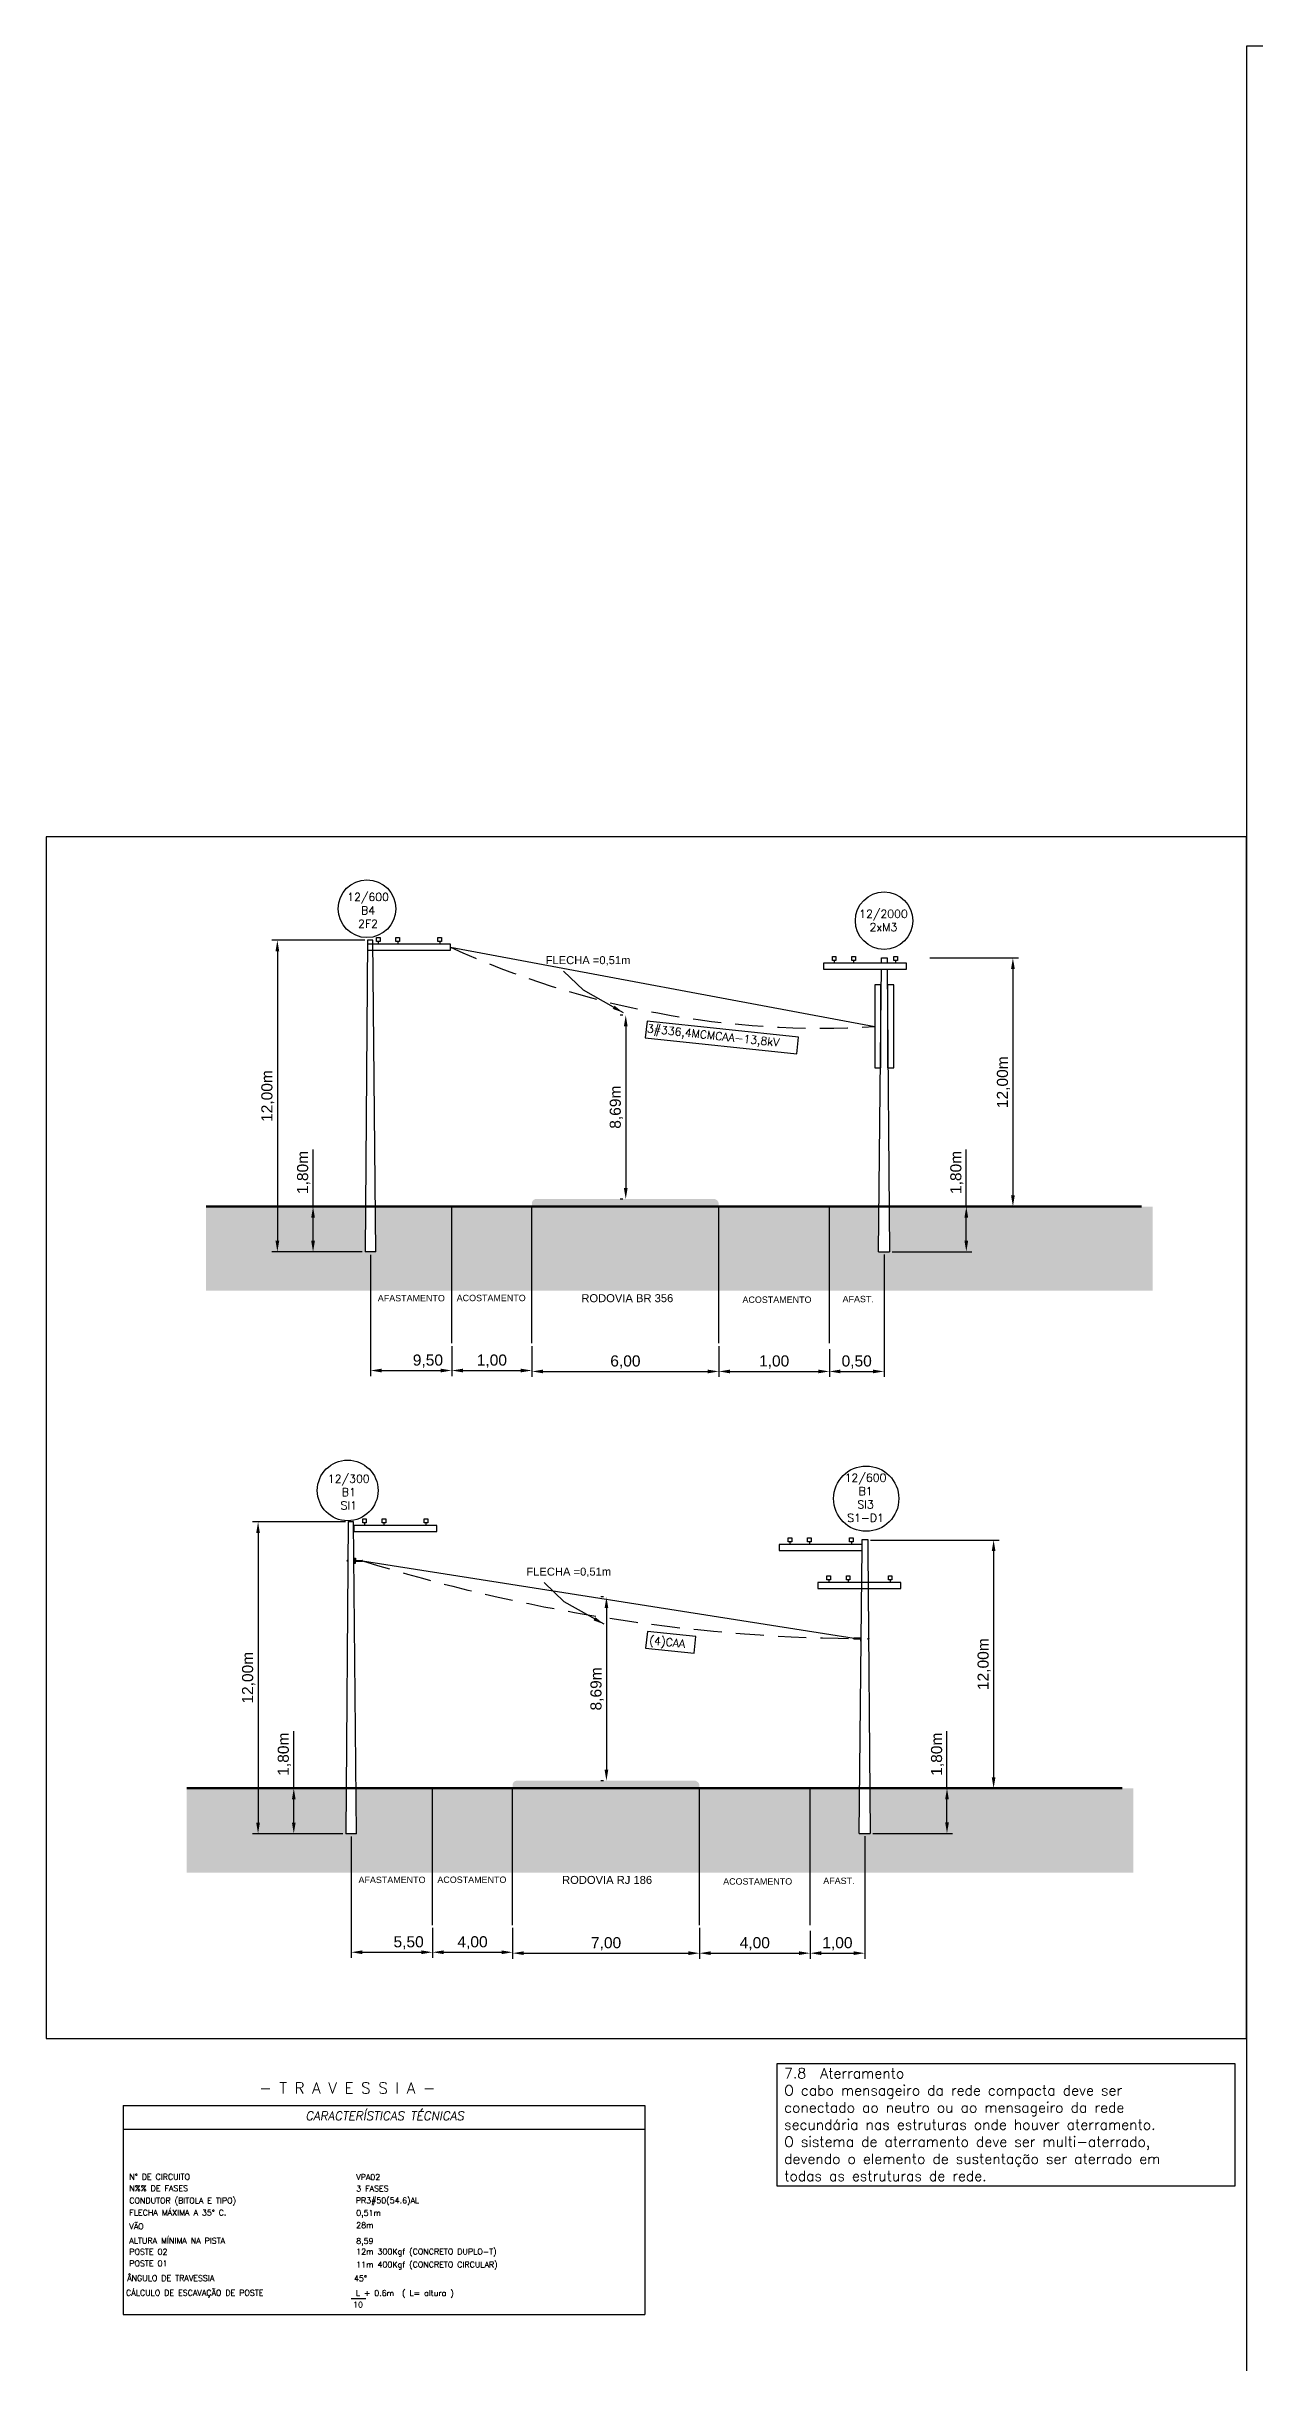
# Model space of a CAD drawing. Header units: millimetres. Extents: x 834033 to 836936, y 7531751 to 7534076.
# Drawn here: x 834198 to 834470, y 7533248 to 7533769 of the extents above; entities that cross this region are included whole.
import ezdxf

# ---------------------------------------------------------------- set-up
doc = ezdxf.new("R2010")
doc.units = ezdxf.units.MM
doc.linetypes.add('HIDDEN', pattern=[9.525, 6.35, -3.175])
for name, color, linetype in [('A_TEXTO', 2, 'Continuous'), ('B_DESENHO', 7, 'Continuous'), ('REDE-BT', 2, 'Continuous'), ('RUA', 1, 'Continuous')]:
    doc.layers.add(name, color=color, linetype=linetype)
doc.layers.add('MARGEM FOLHA', color=6, linetype='Continuous', lineweight=60)
doc.layers.add('TERRA', color=251, linetype='Continuous', lineweight=5)
doc.styles.add('PADRÃO PROGEN', font='arial.ttf', dxfattribs={"height": 1.8})
doc.styles.add('ROMANS', font='ROMANS.shx', dxfattribs={"height": 1.8})
doc.styles.get("Standard").update_dxf_attribs({"font": 'arial.ttf'})
doc.dimstyles.new('ISO-25', dxfattribs={"dimtxt": 2.5, "dimasz": 2.5, "dimexe": 1.25, "dimexo": 0.625, "dimtad": 1, "dimtxsty": 'Standard', "dimcen": 2.5, "dimadec": 0, "dimazin": 0, "dimtfac": 1, "dimtmove": 0, "dimatfit": 3, "dimfxl": 1, "dimarcsym": 0})

# ---------------------------------------------------------------- blocks, each defined once
blk = doc.blocks.new('*D694')
at = {"layer": 'Defpoints', "color": 0, "linetype": 'ByBlock', "transparency": 16777216}
for p in [(834396.31, 7533564.26), (834387.76, 7533508.32), (834415.62, 7533508.32)]:
    blk.add_point(p, dxfattribs=at)
at = {"layer": 'RUA', "color": 0, "linetype": 'ByBlock', "lineweight": -2, "transparency": 16777216}
for p, q in [((834396.94, 7533564.26), (834416.87, 7533564.26)), ((834415.62, 7533561.76), (834415.62, 7533510.82)), ((834388.38, 7533508.32), (834416.87, 7533508.32))]:
    blk.add_line(p, q, dxfattribs=at)
at = {"layer": 'RUA', "color": 0, "linetype": 'ByBlock', "transparency": 16777216}
for points in [[(834415.21, 7533561.76), (834416.04, 7533561.76), (834415.62, 7533564.26)], [(834415.21, 7533510.82), (834416.04, 7533510.82), (834415.62, 7533508.32)]]:
    blk.add_solid(points, dxfattribs=at)
at = {"layer": 'RUA', "color": 0, "linetype": 'ByBlock', "transparency": 16777216, "insert": (834413.5, 7533536.29), "char_height": 2.5, "attachment_point": 5, "rotation": 90}
blk.add_mtext('12,00m', dxfattribs=at)
blk = doc.blocks.new('*D706')
at = {"layer": 'Defpoints', "color": 0, "linetype": 'ByBlock', "transparency": 16777216}
for p in [(834270.38, 7533568.26), (834250.1, 7533498.11), (834269.83, 7533498.11)]:
    blk.add_point(p, dxfattribs=at)
at = {"layer": 'RUA', "color": 0, "linetype": 'ByBlock', "lineweight": -2, "transparency": 16777216}
for p, q in [((834269.76, 7533568.26), (834248.85, 7533568.26)), ((834250.1, 7533565.76), (834250.1, 7533500.61)), ((834269.21, 7533498.11), (834248.85, 7533498.11))]:
    blk.add_line(p, q, dxfattribs=at)
at = {"layer": 'RUA', "color": 0, "linetype": 'ByBlock', "transparency": 16777216}
for points in [[(834249.68, 7533565.76), (834250.52, 7533565.76), (834250.1, 7533568.26)], [(834249.68, 7533500.61), (834250.52, 7533500.61), (834250.1, 7533498.11)]]:
    blk.add_solid(points, dxfattribs=at)
at = {"layer": 'RUA', "color": 0, "linetype": 'ByBlock', "transparency": 16777216, "insert": (834247.97, 7533533.18), "char_height": 2.5, "attachment_point": 5, "rotation": 90}
blk.add_mtext('12,00m', dxfattribs=at)
blk = doc.blocks.new('*D707')
at = {"layer": 'Defpoints', "color": 0, "linetype": 'ByBlock', "transparency": 16777216}
for p in [(834258.13, 7533508.32), (834269.83, 7533508.32), (834269.83, 7533498.11)]:
    blk.add_point(p, dxfattribs=at)
at = {"layer": 'RUA', "color": 0, "linetype": 'ByBlock', "lineweight": -2, "transparency": 16777216}
for p, q in [((834258.13, 7533508.32), (834258.13, 7533521.17)), ((834269.21, 7533508.32), (834256.88, 7533508.32)), ((834258.13, 7533500.61), (834258.13, 7533505.82)), ((834269.21, 7533498.11), (834256.88, 7533498.11))]:
    blk.add_line(p, q, dxfattribs=at)
at = {"layer": 'RUA', "color": 0, "linetype": 'ByBlock', "transparency": 16777216}
for points in [[(834257.72, 7533505.82), (834258.55, 7533505.82), (834258.13, 7533508.32)], [(834257.72, 7533500.61), (834258.55, 7533500.61), (834258.13, 7533498.11)]]:
    blk.add_solid(points, dxfattribs=at)
at = {"layer": 'RUA', "color": 0, "linetype": 'ByBlock', "transparency": 16777216, "insert": (834256.01, 7533515.99), "char_height": 2.5, "attachment_point": 5, "rotation": 90}
blk.add_mtext('1,80m', dxfattribs=at)
blk = doc.blocks.new('*D708')
at = {"layer": 'Defpoints', "color": 0, "linetype": 'ByBlock', "transparency": 16777216}
for p in [(834271.05, 7533498.11), (834289.35, 7533477.56), (834289.35, 7533471.43)]:
    blk.add_point(p, dxfattribs=at)
at = {"layer": 'RUA', "color": 0, "linetype": 'ByBlock', "lineweight": -2, "transparency": 16777216}
for p, q in [((834271.05, 7533497.48), (834271.05, 7533470.18)), ((834289.35, 7533476.93), (834289.35, 7533470.18)), ((834273.55, 7533471.43), (834286.85, 7533471.43))]:
    blk.add_line(p, q, dxfattribs=at)
at = {"layer": 'RUA', "color": 0, "linetype": 'ByBlock', "transparency": 16777216}
for points in [[(834273.55, 7533471.84), (834273.55, 7533471.01), (834271.05, 7533471.43)], [(834286.85, 7533471.84), (834286.85, 7533471.01), (834289.35, 7533471.43)]]:
    blk.add_solid(points, dxfattribs=at)
at = {"layer": 'RUA', "color": 0, "linetype": 'ByBlock', "transparency": 16777216, "insert": (834283.98, 7533473.55), "char_height": 2.5, "attachment_point": 5}
blk.add_mtext('9,50', dxfattribs=at)
blk = doc.blocks.new('*D709')
at = {"layer": 'Defpoints', "color": 0, "linetype": 'ByBlock', "transparency": 16777216}
for p in [(834289.35, 7533477.56), (834307.38, 7533477.56), (834307.38, 7533471.43)]:
    blk.add_point(p, dxfattribs=at)
at = {"layer": 'RUA', "color": 0, "linetype": 'ByBlock', "lineweight": -2, "transparency": 16777216}
for p, q in [((834289.35, 7533476.93), (834289.35, 7533470.18)), ((834307.38, 7533476.93), (834307.38, 7533470.18)), ((834291.85, 7533471.43), (834304.88, 7533471.43))]:
    blk.add_line(p, q, dxfattribs=at)
at = {"layer": 'RUA', "color": 0, "linetype": 'ByBlock', "transparency": 16777216}
for points in [[(834291.85, 7533471.84), (834291.85, 7533471.01), (834289.35, 7533471.43)], [(834304.88, 7533471.84), (834304.88, 7533471.01), (834307.38, 7533471.43)]]:
    blk.add_solid(points, dxfattribs=at)
at = {"layer": 'RUA', "color": 0, "linetype": 'ByBlock', "transparency": 16777216, "insert": (834298.37, 7533473.55), "char_height": 2.5, "attachment_point": 5}
blk.add_mtext('1,00', dxfattribs=at)
blk = doc.blocks.new('*D710')
at = {"layer": 'Defpoints', "color": 0, "linetype": 'ByBlock', "transparency": 16777216}
for p in [(834307.38, 7533477.56), (834349.45, 7533477.56), (834349.45, 7533471.22)]:
    blk.add_point(p, dxfattribs=at)
at = {"layer": 'RUA', "color": 0, "linetype": 'ByBlock', "lineweight": -2, "transparency": 16777216}
for p, q in [((834307.38, 7533476.93), (834307.38, 7533469.97)), ((834349.45, 7533476.93), (834349.45, 7533469.97)), ((834309.88, 7533471.22), (834346.95, 7533471.22))]:
    blk.add_line(p, q, dxfattribs=at)
at = {"layer": 'RUA', "color": 0, "linetype": 'ByBlock', "transparency": 16777216}
for points in [[(834309.88, 7533471.63), (834309.88, 7533470.8), (834307.38, 7533471.22)], [(834346.95, 7533471.63), (834346.95, 7533470.8), (834349.45, 7533471.22)]]:
    blk.add_solid(points, dxfattribs=at)
at = {"layer": 'RUA', "color": 0, "linetype": 'ByBlock', "transparency": 16777216, "insert": (834328.42, 7533473.35), "char_height": 2.5, "attachment_point": 5}
blk.add_mtext('6,00', dxfattribs=at)
blk = doc.blocks.new('*D711')
at = {"layer": 'Defpoints', "color": 0, "linetype": 'ByBlock', "transparency": 16777216}
for p in [(834349.45, 7533477.56), (834374.32, 7533476.89), (834374.32, 7533471.22)]:
    blk.add_point(p, dxfattribs=at)
at = {"layer": 'RUA', "color": 0, "linetype": 'ByBlock', "lineweight": -2, "transparency": 16777216}
for p, q in [((834349.45, 7533476.93), (834349.45, 7533469.97)), ((834374.32, 7533476.26), (834374.32, 7533469.97)), ((834351.95, 7533471.22), (834371.82, 7533471.22))]:
    blk.add_line(p, q, dxfattribs=at)
at = {"layer": 'RUA', "color": 0, "linetype": 'ByBlock', "transparency": 16777216}
for points in [[(834351.95, 7533471.63), (834351.95, 7533470.8), (834349.45, 7533471.22)], [(834371.82, 7533471.63), (834371.82, 7533470.8), (834374.32, 7533471.22)]]:
    blk.add_solid(points, dxfattribs=at)
at = {"layer": 'RUA', "color": 0, "linetype": 'ByBlock', "transparency": 16777216, "insert": (834361.89, 7533473.35), "char_height": 2.5, "attachment_point": 5}
blk.add_mtext('1,00', dxfattribs=at)
blk = doc.blocks.new('*D695')
at = {"layer": 'Defpoints', "color": 0, "linetype": 'ByBlock', "transparency": 16777216}
for p in [(834386.62, 7533498.15), (834374.32, 7533476.89), (834386.62, 7533471.22)]:
    blk.add_point(p, dxfattribs=at)
at = {"layer": 'RUA', "color": 0, "linetype": 'ByBlock', "lineweight": -2, "transparency": 16777216}
for p, q in [((834386.62, 7533497.53), (834386.62, 7533469.97)), ((834374.32, 7533476.26), (834374.32, 7533469.97)), ((834376.82, 7533471.22), (834384.12, 7533471.22))]:
    blk.add_line(p, q, dxfattribs=at)
at = {"layer": 'RUA', "color": 0, "linetype": 'ByBlock', "transparency": 16777216}
for points in [[(834376.82, 7533471.63), (834376.82, 7533470.8), (834374.32, 7533471.22)], [(834384.12, 7533471.63), (834384.12, 7533470.8), (834386.62, 7533471.22)]]:
    blk.add_solid(points, dxfattribs=at)
at = {"layer": 'RUA', "color": 0, "linetype": 'ByBlock', "transparency": 16777216, "insert": (834380.47, 7533473.35), "char_height": 2.5, "attachment_point": 5}
blk.add_mtext('0,50', dxfattribs=at)
blk = doc.blocks.new('*D696')
at = {"layer": 'Defpoints', "color": 0, "linetype": 'ByBlock', "transparency": 16777216}
for p in [(834387.76, 7533508.31), (834405.14, 7533508.31), (834387.84, 7533498.15)]:
    blk.add_point(p, dxfattribs=at)
at = {"layer": 'RUA', "color": 0, "linetype": 'ByBlock', "lineweight": -2, "transparency": 16777216}
for p, q in [((834405.14, 7533508.31), (834405.14, 7533521.16)), ((834388.38, 7533508.31), (834406.39, 7533508.31)), ((834405.14, 7533500.65), (834405.14, 7533505.81)), ((834388.47, 7533498.15), (834406.39, 7533498.15))]:
    blk.add_line(p, q, dxfattribs=at)
at = {"layer": 'RUA', "color": 0, "linetype": 'ByBlock', "transparency": 16777216}
for points in [[(834404.72, 7533505.81), (834405.55, 7533505.81), (834405.14, 7533508.31)], [(834404.72, 7533500.65), (834405.55, 7533500.65), (834405.14, 7533498.15)]]:
    blk.add_solid(points, dxfattribs=at)
at = {"layer": 'RUA', "color": 0, "linetype": 'ByBlock', "transparency": 16777216, "insert": (834403.01, 7533515.99), "char_height": 2.5, "attachment_point": 5, "rotation": 90}
blk.add_mtext('1,80m', dxfattribs=at)
blk = doc.blocks.new('*D697')
at = {"layer": 'Defpoints', "color": 0, "linetype": 'ByBlock', "transparency": 16777216}
for p in [(834382.95, 7533433.29), (834383.42, 7533377.43), (834411.28, 7533377.43)]:
    blk.add_point(p, dxfattribs=at)
at = {"layer": 'RUA', "color": 0, "linetype": 'ByBlock', "lineweight": -2, "transparency": 16777216}
for p, q in [((834383.58, 7533433.29), (834412.53, 7533433.29)), ((834411.28, 7533430.79), (834411.28, 7533379.93)), ((834384.04, 7533377.43), (834412.53, 7533377.43))]:
    blk.add_line(p, q, dxfattribs=at)
at = {"layer": 'RUA', "color": 0, "linetype": 'ByBlock', "transparency": 16777216}
for points in [[(834410.86, 7533430.79), (834411.7, 7533430.79), (834411.28, 7533433.29)], [(834410.86, 7533379.93), (834411.7, 7533379.93), (834411.28, 7533377.43)]]:
    blk.add_solid(points, dxfattribs=at)
at = {"layer": 'RUA', "color": 0, "linetype": 'ByBlock', "transparency": 16777216, "insert": (834409.15, 7533405.36), "char_height": 2.5, "attachment_point": 5, "rotation": 90}
blk.add_mtext('12,00m', dxfattribs=at)
blk = doc.blocks.new('*D712')
at = {"layer": 'Defpoints', "color": 0, "linetype": 'ByBlock', "transparency": 16777216}
for p in [(834266.04, 7533437.37), (834245.76, 7533367.22), (834265.49, 7533367.22)]:
    blk.add_point(p, dxfattribs=at)
at = {"layer": 'RUA', "color": 0, "linetype": 'ByBlock', "lineweight": -2, "transparency": 16777216}
for p, q in [((834265.41, 7533437.37), (834244.51, 7533437.37)), ((834245.76, 7533434.87), (834245.76, 7533369.72)), ((834264.87, 7533367.22), (834244.51, 7533367.22))]:
    blk.add_line(p, q, dxfattribs=at)
at = {"layer": 'RUA', "color": 0, "linetype": 'ByBlock', "transparency": 16777216}
for points in [[(834245.34, 7533434.87), (834246.17, 7533434.87), (834245.76, 7533437.37)], [(834245.34, 7533369.72), (834246.17, 7533369.72), (834245.76, 7533367.22)]]:
    blk.add_solid(points, dxfattribs=at)
at = {"layer": 'RUA', "color": 0, "linetype": 'ByBlock', "transparency": 16777216, "insert": (834243.63, 7533402.3), "char_height": 2.5, "attachment_point": 5, "rotation": 90}
blk.add_mtext('12,00m', dxfattribs=at)
blk = doc.blocks.new('*D713')
at = {"layer": 'Defpoints', "color": 0, "linetype": 'ByBlock', "transparency": 16777216}
for p in [(834253.79, 7533377.43), (834265.49, 7533377.43), (834265.49, 7533367.22)]:
    blk.add_point(p, dxfattribs=at)
at = {"layer": 'RUA', "color": 0, "linetype": 'ByBlock', "lineweight": -2, "transparency": 16777216}
for p, q in [((834253.79, 7533377.43), (834253.79, 7533390.28)), ((834264.87, 7533377.43), (834252.54, 7533377.43)), ((834253.79, 7533369.72), (834253.79, 7533374.93)), ((834264.87, 7533367.22), (834252.54, 7533367.22))]:
    blk.add_line(p, q, dxfattribs=at)
at = {"layer": 'RUA', "color": 0, "linetype": 'ByBlock', "transparency": 16777216}
for points in [[(834253.38, 7533374.93), (834254.21, 7533374.93), (834253.79, 7533377.43)], [(834253.38, 7533369.72), (834254.21, 7533369.72), (834253.79, 7533367.22)]]:
    blk.add_solid(points, dxfattribs=at)
at = {"layer": 'RUA', "color": 0, "linetype": 'ByBlock', "transparency": 16777216, "insert": (834251.66, 7533385.11), "char_height": 2.5, "attachment_point": 5, "rotation": 90}
blk.add_mtext('1,80m', dxfattribs=at)
blk = doc.blocks.new('*D714')
at = {"layer": 'Defpoints', "color": 0, "linetype": 'ByBlock', "transparency": 16777216}
for p in [(834266.71, 7533367.22), (834285.01, 7533346.67), (834285.01, 7533340.54)]:
    blk.add_point(p, dxfattribs=at)
at = {"layer": 'RUA', "color": 0, "linetype": 'ByBlock', "lineweight": -2, "transparency": 16777216}
for p, q in [((834266.71, 7533366.6), (834266.71, 7533339.29)), ((834285.01, 7533346.05), (834285.01, 7533339.29)), ((834269.21, 7533340.54), (834282.51, 7533340.54))]:
    blk.add_line(p, q, dxfattribs=at)
at = {"layer": 'RUA', "color": 0, "linetype": 'ByBlock', "transparency": 16777216}
for points in [[(834269.21, 7533340.96), (834269.21, 7533340.12), (834266.71, 7533340.54)], [(834282.51, 7533340.96), (834282.51, 7533340.12), (834285.01, 7533340.54)]]:
    blk.add_solid(points, dxfattribs=at)
at = {"layer": 'RUA', "color": 0, "linetype": 'ByBlock', "transparency": 16777216, "insert": (834279.64, 7533342.67), "char_height": 2.5, "attachment_point": 5}
blk.add_mtext('5,50', dxfattribs=at)
blk = doc.blocks.new('*D715')
at = {"layer": 'Defpoints', "color": 0, "linetype": 'ByBlock', "transparency": 16777216}
for p in [(834285.01, 7533346.67), (834303.04, 7533346.67), (834303.04, 7533340.54)]:
    blk.add_point(p, dxfattribs=at)
at = {"layer": 'RUA', "color": 0, "linetype": 'ByBlock', "lineweight": -2, "transparency": 16777216}
for p, q in [((834285.01, 7533346.05), (834285.01, 7533339.29)), ((834303.04, 7533346.05), (834303.04, 7533339.29)), ((834287.51, 7533340.54), (834300.54, 7533340.54))]:
    blk.add_line(p, q, dxfattribs=at)
at = {"layer": 'RUA', "color": 0, "linetype": 'ByBlock', "transparency": 16777216}
for points in [[(834287.51, 7533340.96), (834287.51, 7533340.12), (834285.01, 7533340.54)], [(834300.54, 7533340.96), (834300.54, 7533340.12), (834303.04, 7533340.54)]]:
    blk.add_solid(points, dxfattribs=at)
at = {"layer": 'RUA', "color": 0, "linetype": 'ByBlock', "transparency": 16777216, "insert": (834294.02, 7533342.67), "char_height": 2.5, "attachment_point": 5}
blk.add_mtext('4,00', dxfattribs=at)
blk = doc.blocks.new('*D716')
at = {"layer": 'Defpoints', "color": 0, "linetype": 'ByBlock', "transparency": 16777216}
for p in [(834303.04, 7533346.67), (834345.11, 7533346.67), (834345.11, 7533340.33)]:
    blk.add_point(p, dxfattribs=at)
at = {"layer": 'RUA', "color": 0, "linetype": 'ByBlock', "lineweight": -2, "transparency": 16777216}
for p, q in [((834303.04, 7533346.05), (834303.04, 7533339.08)), ((834345.11, 7533346.05), (834345.11, 7533339.08)), ((834305.54, 7533340.33), (834342.61, 7533340.33))]:
    blk.add_line(p, q, dxfattribs=at)
at = {"layer": 'RUA', "color": 0, "linetype": 'ByBlock', "transparency": 16777216}
for points in [[(834305.54, 7533340.75), (834305.54, 7533339.92), (834303.04, 7533340.33)], [(834342.61, 7533340.75), (834342.61, 7533339.92), (834345.11, 7533340.33)]]:
    blk.add_solid(points, dxfattribs=at)
at = {"layer": 'RUA', "color": 0, "linetype": 'ByBlock', "transparency": 16777216, "insert": (834324.07, 7533342.46), "char_height": 2.5, "attachment_point": 5}
blk.add_mtext('7,00', dxfattribs=at)
blk = doc.blocks.new('*D717')
at = {"layer": 'Defpoints', "color": 0, "linetype": 'ByBlock', "transparency": 16777216}
for p in [(834345.11, 7533346.67), (834369.98, 7533346), (834369.98, 7533340.33)]:
    blk.add_point(p, dxfattribs=at)
at = {"layer": 'RUA', "color": 0, "linetype": 'ByBlock', "lineweight": -2, "transparency": 16777216}
for p, q in [((834345.11, 7533346.05), (834345.11, 7533339.08)), ((834369.98, 7533345.38), (834369.98, 7533339.08)), ((834347.61, 7533340.33), (834367.48, 7533340.33))]:
    blk.add_line(p, q, dxfattribs=at)
at = {"layer": 'RUA', "color": 0, "linetype": 'ByBlock', "transparency": 16777216}
for points in [[(834347.61, 7533340.75), (834347.61, 7533339.92), (834345.11, 7533340.33)], [(834367.48, 7533340.75), (834367.48, 7533339.92), (834369.98, 7533340.33)]]:
    blk.add_solid(points, dxfattribs=at)
at = {"layer": 'RUA', "color": 0, "linetype": 'ByBlock', "transparency": 16777216, "insert": (834357.54, 7533342.46), "char_height": 2.5, "attachment_point": 5}
blk.add_mtext('4,00', dxfattribs=at)
blk = doc.blocks.new('*D698')
at = {"layer": 'Defpoints', "color": 0, "linetype": 'ByBlock', "transparency": 16777216}
for p in [(834382.28, 7533367.26), (834369.98, 7533346), (834382.28, 7533340.33)]:
    blk.add_point(p, dxfattribs=at)
at = {"layer": 'RUA', "color": 0, "linetype": 'ByBlock', "lineweight": -2, "transparency": 16777216}
for p, q in [((834382.28, 7533366.64), (834382.28, 7533339.08)), ((834369.98, 7533345.38), (834369.98, 7533339.08)), ((834372.48, 7533340.33), (834379.78, 7533340.33))]:
    blk.add_line(p, q, dxfattribs=at)
at = {"layer": 'RUA', "color": 0, "linetype": 'ByBlock', "transparency": 16777216}
for points in [[(834372.48, 7533340.75), (834372.48, 7533339.92), (834369.98, 7533340.33)], [(834379.78, 7533340.75), (834379.78, 7533339.92), (834382.28, 7533340.33)]]:
    blk.add_solid(points, dxfattribs=at)
at = {"layer": 'RUA', "color": 0, "linetype": 'ByBlock', "transparency": 16777216, "insert": (834376.13, 7533342.46), "char_height": 2.5, "attachment_point": 5}
blk.add_mtext('1,00', dxfattribs=at)
blk = doc.blocks.new('*D699')
at = {"layer": 'Defpoints', "color": 0, "linetype": 'ByBlock', "transparency": 16777216}
for p in [(834383.42, 7533377.42), (834400.79, 7533377.42), (834383.5, 7533367.26)]:
    blk.add_point(p, dxfattribs=at)
at = {"layer": 'RUA', "color": 0, "linetype": 'ByBlock', "lineweight": -2, "transparency": 16777216}
for p, q in [((834400.79, 7533377.42), (834400.79, 7533390.28)), ((834384.04, 7533377.42), (834402.04, 7533377.42)), ((834400.79, 7533369.76), (834400.79, 7533374.92)), ((834384.13, 7533367.26), (834402.04, 7533367.26))]:
    blk.add_line(p, q, dxfattribs=at)
at = {"layer": 'RUA', "color": 0, "linetype": 'ByBlock', "transparency": 16777216}
for points in [[(834400.38, 7533374.92), (834401.21, 7533374.92), (834400.79, 7533377.42)], [(834400.38, 7533369.76), (834401.21, 7533369.76), (834400.79, 7533367.26)]]:
    blk.add_solid(points, dxfattribs=at)
at = {"layer": 'RUA', "color": 0, "linetype": 'ByBlock', "transparency": 16777216, "insert": (834398.67, 7533385.1), "char_height": 2.5, "attachment_point": 5, "rotation": 90}
blk.add_mtext('1,80m', dxfattribs=at)

msp = doc.modelspace()

# ---------------------------------------------------------------- hatches: boundary and pattern name
at = {"layer": 'RUA', "linetype": 'ByBlock'}
for points in [[(834349.413, 7533508.344), (834349.413, 7533509.029, 0.3127112), (834348.481, 7533510.029), (834308.374, 7533510.029, 0.4142136), (834307.374, 7533509.029), (834307.374, 7533508.316)], [(834345.07, 7533377.457), (834345.07, 7533378.142, 0.3127112), (834344.138, 7533379.142), (834304.031, 7533379.142, 0.4142136), (834303.031, 7533378.142), (834303.031, 7533377.43)]]:
    msp.add_hatch(color=256, dxfattribs=at).paths.add_polyline_path(points)
at = {"layer": 'TERRA'}
h = msp.add_hatch(dxfattribs=at)
h.set_pattern_fill('EARTH1', color=256, scale=0.3, angle=45, style=0)
h.set_pattern_definition([(45, (833623.3783, 7532929.2673), (3e-16, 2.694077), [1.905, -1.905]), (45, (833622.8732, 7532929.7724), (3e-16, 2.694077), [1.905, -1.905]), (45, (833622.368, 7532930.2776), (3e-16, 2.694077), [1.905, -1.905]), (135, (833622.368, 7532930.6143), (-2.694077, 3e-16), [1.905, -1.905]), (135, (833622.8732, 7532931.1195), (-2.694077, 3e-16), [1.905, -1.905]), (135, (833623.3783, 7532931.6246), (-2.694077, 3e-16), [1.905, -1.905])])
h.paths.add_polyline_path([(834385.512, 7533508.319), (834384.082, 7533508.319), (834367.482, 7533508.319), (834367.482, 7533489.361), (834447.058, 7533489.361), (834447.058, 7533508.319), (834387.736, 7533508.319), (834387.736, 7533508.319), (834387.836, 7533498.033), (834385.411, 7533498.033)])
h.paths.add_polyline_path([(834349.452, 7533508.319), (834349.452, 7533489.361), (834367.482, 7533489.361), (834367.482, 7533508.319)])
h.paths.add_polyline_path([(834349.452, 7533489.361), (834349.452, 7533508.319), (834307.382, 7533508.319), (834307.382, 7533489.361)])
h.paths.add_polyline_path([(834307.382, 7533489.361), (834307.382, 7533508.319), (834289.353, 7533508.319), (834289.353, 7533489.361)])
h.paths.add_polyline_path([(834272.274, 7533498.107), (834269.833, 7533498.107), (834269.918, 7533508.412), (834234.047, 7533508.319), (834234.047, 7533489.361), (834289.353, 7533489.361), (834289.353, 7533508.319), (834272.171, 7533508.205)])
h = msp.add_hatch(dxfattribs=at)
h.set_pattern_fill('EARTH1', color=256, scale=0.3, angle=45, style=0)
h.set_pattern_definition([(45, (833619.0356, 7532798.3809), (3e-16, 2.694077), [1.905, -1.905]), (45, (833618.5304, 7532798.886), (3e-16, 2.694077), [1.905, -1.905]), (45, (833618.0253, 7532799.3911), (3e-16, 2.694077), [1.905, -1.905]), (135, (833618.0253, 7532799.7279), (-2.694077, 3e-16), [1.905, -1.905]), (135, (833618.5304, 7532800.233), (-2.694077, 3e-16), [1.905, -1.905]), (135, (833619.0356, 7532800.7382), (-2.694077, 3e-16), [1.905, -1.905])])
h.paths.add_polyline_path([(834381.169, 7533377.433), (834379.739, 7533377.433), (834363.139, 7533377.433), (834363.139, 7533358.474), (834442.715, 7533358.474), (834442.715, 7533377.433), (834383.393, 7533377.433), (834383.393, 7533377.433), (834383.493, 7533367.147), (834381.068, 7533367.147)])
h.paths.add_polyline_path([(834345.109, 7533377.433), (834345.109, 7533358.474), (834363.139, 7533358.474), (834363.139, 7533377.433)])
h.paths.add_polyline_path([(834345.109, 7533358.474), (834345.109, 7533377.433), (834303.04, 7533377.433), (834303.04, 7533358.474)])
h.paths.add_polyline_path([(834303.04, 7533358.474), (834303.04, 7533377.433), (834285.01, 7533377.433), (834285.01, 7533358.474)])
h.paths.add_polyline_path([(834267.932, 7533367.221), (834265.49, 7533367.221), (834265.576, 7533377.526), (834229.704, 7533377.433), (834229.704, 7533358.474), (834285.01, 7533358.474), (834285.01, 7533377.433), (834267.829, 7533377.318)])

# ---------------------------------------------------------------- linework, layer by layer
msp.add_lwpolyline([(834468.174, 7533084.986), (834468.174, 7533066.409), (835446.483, 7533066.409), (835446.483, 7533769.359), (834468.174, 7533769.359), (834468.174, 7533222.864)])
for points in [[(834468.174, 7533591.492), (834198.108, 7533591.492), (834198.108, 7533321.124), (834468.174, 7533321.124)], [(834367.38, 7533546.398), (834333.285, 7533550.057), (834332.883, 7533546.311), (834366.978, 7533542.652)], [(834344.247, 7533411.582), (834333.363, 7533412.695), (834332.979, 7533408.943), (834343.863, 7533407.829)], [(834362.579, 7533315.541), (834465.541, 7533315.541), (834465.541, 7533287.914), (834362.579, 7533287.914)]]:
    msp.add_lwpolyline(points, close=True)
for centre, radius in [((834270.268, 7533575.331), 6.501), ((834386.64, 7533572.636), 6.461), ((834265.925, 7533444.445), 6.831), ((834382.605, 7533442.598), 7.343)]:
    msp.add_circle(centre, radius)
at = {"layer": 'A_TEXTO', "color": 7}
for p, q in [((834215.393, 7533306.034, -0.001), (834332.783, 7533306.034, -0.001)), ((834215.393, 7533300.704, -0.001), (834332.783, 7533300.704, -0.001)), ((834215.393, 7533259.011, -0.001), (834332.783, 7533259.011, -0.001))]:
    msp.add_line(p, q, dxfattribs=at)
at = {"layer": 'B_DESENHO'}
for p, q in [((834215.393, 7533306.034, -0.001), (834215.393, 7533259.011, -0.001)), ((834332.783, 7533306.034, -0.001), (834332.783, 7533259.011, -0.001)), ((834266.679, 7533262.665, -0.001), (834270.009, 7533262.665, -0.001))]:
    msp.add_line(p, q, dxfattribs=at)
at = {"layer": 'MARGEM FOLHA', "linetype": 'ByBlock'}
for p, q in [((834234.047, 7533508.319), (834444.571, 7533508.319)), ((834229.704, 7533377.433), (834440.229, 7533377.433))]:
    msp.add_line(p, q, dxfattribs=at)
at = {"layer": 'REDE-BT'}
for p, q in [((834270.38, 7533568.259), (834269.833, 7533498.107)), ((834271.601, 7533568.259), (834270.38, 7533568.259)), ((834272.274, 7533498.107), (834271.601, 7533568.259)), ((834386.06, 7533563.081), (834386.072, 7533564.256)), ((834386.072, 7533564.256), (834387.293, 7533564.256)), ((834387.293, 7533564.256), (834387.302, 7533563.081)), ((834385.993, 7533556.094), (834386.05, 7533561.715)), ((834387.318, 7533561.715), (834387.844, 7533498.151)), ((834385.403, 7533498.151), (834385.993, 7533556.094)), ((834272.274, 7533498.107), (834269.833, 7533498.107)), ((834385.403, 7533498.151), (834387.844, 7533498.151)), ((834266.038, 7533437.373), (834265.49, 7533367.221)), ((834267.258, 7533437.373), (834266.038, 7533437.373)), ((834267.932, 7533367.221), (834267.258, 7533437.373)), ((834381.717, 7533432.194), (834381.729, 7533433.37)), ((834381.729, 7533433.37), (834382.95, 7533433.37)), ((834382.95, 7533433.37), (834382.975, 7533430.828)), ((834381.65, 7533425.208), (834381.708, 7533430.828)), ((834382.975, 7533430.828), (834383.501, 7533367.265)), ((834381.06, 7533367.265), (834381.65, 7533425.208)), ((834267.932, 7533367.221), (834265.49, 7533367.221)), ((834381.06, 7533367.265), (834383.501, 7533367.265))]:
    msp.add_line(p, q, dxfattribs=at)
at = {"layer": 'REDE-BT', "linetype": 'Continuous'}
for p, q in [((834289.059, 7533566.702), (834384.553, 7533548.803)), ((834269.287, 7533428.612), (834379.888, 7533411.225))]:
    msp.add_line(p, q, dxfattribs=at)
at = {"layer": 'REDE-BT', "linetype": 'HIDDEN'}
for centre, radius, start, end in [((834372.565, 7533748.53), 200.087, 245.33264, 273.43485), ((834384.255, 7533797.135), 386.041, 252.67362, 269.33626)]:
    msp.add_arc(centre, radius, start, end, dxfattribs=at)
at = {"layer": 'RUA'}
for p, q in [((834272.809, 7533567.965), (834272.809, 7533567.385)), ((834277.177, 7533567.965), (834277.177, 7533567.385)), ((834286.633, 7533567.965), (834286.633, 7533567.385)), ((834375.405, 7533563.661), (834375.405, 7533563.081)), ((834379.773, 7533563.661), (834379.773, 7533563.081)), ((834389.229, 7533563.661), (834389.229, 7533563.081)), ((834269.713, 7533437.125), (834269.713, 7533436.545)), ((834274.082, 7533437.125), (834274.082, 7533436.545)), ((834283.537, 7533437.125), (834283.537, 7533436.545)), ((834365.458, 7533432.873), (834365.458, 7533432.293)), ((834369.827, 7533432.873), (834369.827, 7533432.293)), ((834379.282, 7533432.873), (834379.282, 7533432.293)), ((834265.882, 7533428.651), (834265.829, 7533428.651)), ((834265.829, 7533428.561), (834265.829, 7533428.651)), ((834265.882, 7533428.561), (834265.829, 7533428.561)), ((834265.882, 7533428.651), (834265.882, 7533428.606)), ((834265.882, 7533428.606), (834265.882, 7533428.561)), ((834265.966, 7533428.696), (834265.904, 7533428.696)), ((834265.966, 7533428.606), (834265.904, 7533428.606)), ((834265.966, 7533428.515), (834265.904, 7533428.515)), ((834265.966, 7533428.774), (834266.02, 7533428.774)), ((834265.966, 7533428.774), (834265.966, 7533428.431)), ((834265.966, 7533428.696), (834265.966, 7533428.774)), ((834265.966, 7533428.431), (834266.02, 7533428.431)), ((834266.02, 7533428.431), (834266.02, 7533428.774)), ((834267.496, 7533428.716), (834267.496, 7533429.176)), ((834267.496, 7533429.176), (834267.705, 7533429.176)), ((834267.496, 7533428.507), (834267.496, 7533428.716)), ((834267.496, 7533428.507), (834267.496, 7533428.047)), ((834267.496, 7533428.047), (834267.705, 7533428.047)), ((834267.705, 7533429.176), (834267.705, 7533428.716)), ((834267.705, 7533428.716), (834269.182, 7533428.716)), ((834267.705, 7533428.507), (834267.705, 7533428.716)), ((834267.705, 7533428.507), (834269.113, 7533428.507)), ((834267.705, 7533428.507), (834269.182, 7533428.507)), ((834267.705, 7533428.047), (834267.705, 7533428.507)), ((834374.172, 7533424.324), (834374.172, 7533423.744)), ((834378.54, 7533424.324), (834378.54, 7533423.744)), ((834387.996, 7533424.324), (834387.996, 7533423.744)), ((834381.365, 7533411.221), (834379.888, 7533411.221)), ((834381.365, 7533411.681), (834381.365, 7533411.221)), ((834381.574, 7533411.681), (834381.365, 7533411.681)), ((834381.365, 7533411.012), (834381.365, 7533411.221)), ((834383.104, 7533411.24), (834383.05, 7533411.24)), ((834383.05, 7533410.897), (834383.05, 7533411.24)), ((834383.104, 7533411.24), (834383.104, 7533410.897)), ((834383.104, 7533411.162), (834383.104, 7533411.24)), ((834383.104, 7533411.162), (834383.166, 7533411.162)), ((834383.187, 7533411.117), (834383.241, 7533411.117)), ((834383.187, 7533411.117), (834383.187, 7533411.072)), ((834383.241, 7533411.027), (834383.241, 7533411.117)), ((834381.365, 7533411.012), (834379.888, 7533411.012)), ((834381.365, 7533411.012), (834379.957, 7533411.012)), ((834381.365, 7533410.552), (834381.365, 7533411.012)), ((834381.574, 7533410.552), (834381.365, 7533410.552)), ((834383.104, 7533410.897), (834383.05, 7533410.897)), ((834383.104, 7533411.072), (834383.166, 7533411.072)), ((834383.104, 7533410.981), (834383.166, 7533410.981)), ((834383.188, 7533411.072), (834383.188, 7533411.027)), ((834383.188, 7533411.027), (834383.241, 7533411.027))]:
    msp.add_line(p, q, dxfattribs=at)
at = {"layer": 'RUA', "linetype": 'ByBlock'}
for p, q in [((834327.871, 7533551.363), (834327.246, 7533551.363)), ((834328.496, 7533548.863), (834328.496, 7533512.486)), ((834289.353, 7533477.557), (834289.353, 7533508.319)), ((834307.382, 7533477.557), (834307.382, 7533508.319)), ((834327.871, 7533509.986), (834327.246, 7533509.986)), ((834349.452, 7533477.557), (834349.452, 7533508.319)), ((834374.323, 7533477.558, 0), (834374.323, 7533508.32, 0)), ((834323.528, 7533420.476), (834322.903, 7533420.476)), ((834324.153, 7533417.976), (834324.153, 7533381.599)), ((834285.01, 7533346.671), (834285.01, 7533377.433)), ((834303.04, 7533346.671), (834303.04, 7533377.433)), ((834323.528, 7533379.099), (834322.903, 7533379.099)), ((834345.109, 7533346.671), (834345.109, 7533377.433)), ((834369.98, 7533346.671, 0), (834369.98, 7533377.433, 0))]:
    msp.add_line(p, q, dxfattribs=at)
at = {"layer": 'RUA'}
for points in [[(834272.409, 7533568.883), (834273.208, 7533568.883), (834273.208, 7533567.965), (834272.409, 7533567.965)], [(834276.778, 7533568.883), (834277.577, 7533568.883), (834277.577, 7533567.965), (834276.778, 7533567.965)], [(834286.233, 7533568.883), (834287.032, 7533568.883), (834287.032, 7533567.965), (834286.233, 7533567.965)], [(834375.005, 7533564.579), (834375.804, 7533564.579), (834375.804, 7533563.661), (834375.005, 7533563.661)], [(834379.374, 7533564.579), (834380.173, 7533564.579), (834380.173, 7533563.661), (834379.374, 7533563.661)], [(834388.829, 7533564.579), (834389.628, 7533564.579), (834389.628, 7533563.661), (834388.829, 7533563.661)], [(834269.313, 7533438.043), (834270.113, 7533438.043), (834270.113, 7533437.125), (834269.313, 7533437.125)], [(834273.682, 7533438.043), (834274.481, 7533438.043), (834274.481, 7533437.125), (834273.682, 7533437.125)], [(834283.138, 7533438.043), (834283.937, 7533438.043), (834283.937, 7533437.125), (834283.138, 7533437.125)], [(834365.058, 7533433.792), (834365.858, 7533433.792), (834365.858, 7533432.873), (834365.058, 7533432.873)], [(834369.427, 7533433.792), (834370.226, 7533433.792), (834370.226, 7533432.873), (834369.427, 7533432.873)], [(834378.882, 7533433.792), (834379.682, 7533433.792), (834379.682, 7533432.873), (834378.882, 7533432.873)], [(834373.772, 7533425.242), (834374.571, 7533425.242), (834374.571, 7533424.324), (834373.772, 7533424.324)], [(834378.141, 7533425.242), (834378.94, 7533425.242), (834378.94, 7533424.324), (834378.141, 7533424.324)], [(834387.596, 7533425.242), (834388.395, 7533425.242), (834388.395, 7533424.324), (834387.596, 7533424.324)]]:
    msp.add_lwpolyline(points, close=True, dxfattribs=at)
for points in [[(834276.276, 7533566.019), (834289.059, 7533566.019), (834289.059, 7533567.385), (834270.368, 7533567.385), (834270.368, 7533566.019), (834276.276, 7533566.019)], [(834378.872, 7533561.715), (834391.655, 7533561.715), (834391.655, 7533563.081), (834372.964, 7533563.081), (834372.964, 7533561.715), (834378.872, 7533561.715)], [(834384.553, 7533552.293), (834384.553, 7533539.51), (834385.919, 7533539.51), (834385.919, 7533558.201), (834384.553, 7533558.201), (834384.553, 7533552.293)], [(834387.425, 7533552.317), (834387.425, 7533539.533), (834388.791, 7533539.533), (834388.791, 7533558.224), (834387.425, 7533558.224), (834387.425, 7533552.317)], [(834273.18, 7533435.179), (834285.964, 7533435.179), (834285.964, 7533436.545), (834267.273, 7533436.545), (834267.273, 7533435.179), (834273.18, 7533435.179)], [(834368.925, 7533430.927), (834381.709, 7533430.927), (834381.709, 7533432.293), (834363.018, 7533432.293), (834363.018, 7533430.927), (834368.925, 7533430.927)], [(834377.639, 7533422.378), (834390.422, 7533422.378), (834390.422, 7533423.744), (834371.731, 7533423.744), (834371.731, 7533422.378), (834377.639, 7533422.378)]]:
    msp.add_lwpolyline(points, dxfattribs=at)
for centre, radius, start, end in [((834265.941, 7533428.651), 0.0588, 129.68604, 230.31396), ((834265.941, 7533428.561), 0.0587, 129.60429, 230.39571), ((834269.182, 7533428.612), 0.105, 270, 90), ((834379.888, 7533411.117), 0.105, 90, 270), ((834383.129, 7533411.117), 0.0588, 309.68604, 50.31396), ((834383.129, 7533411.027), 0.0587, 309.60429, 50.39571)]:
    msp.add_arc(centre, radius, start, end, dxfattribs=at)
at = {"layer": 'RUA', "linetype": 'ByBlock'}
for points in [[(834328.913, 7533548.863), (834328.079, 7533548.863), (834328.496, 7533551.363)], [(834328.079, 7533512.486), (834328.913, 7533512.486), (834328.496, 7533509.986)], [(834324.57, 7533417.976), (834323.736, 7533417.976), (834324.153, 7533420.476)], [(834323.736, 7533381.599), (834324.57, 7533381.599), (834324.153, 7533379.099)]]:
    msp.add_solid(points, dxfattribs=at)

# ---------------------------------------------------------------- texts
at = {"style": 'ROMANS'}
for s, rotation, p in [('3#336,4MCMCAA-13,8kV', 353.87361, (834333.2, 7533547.515)), ('(4)CAA', 354.15763, (834333.726, 7533409.86))]:
    msp.add_text(s, height=1.8, rotation=rotation, dxfattribs=at).set_placement(p)
at = {"color": 3, "style": 'ROMANS'}
msp.add_text('- T R A V E S S I A -', height=2.5, dxfattribs=at).set_placement((834246.02, 7533308.753, -0.001))
at = {"linetype": 'Continuous', "ltscale": 0.3, "char_height": 1.8, "width": 9.90219, "attachment_point": 5, "style": 'ROMANS'}
for s, insert in [('\\A1;12/600\\PB4\\P2F2', (834270.513, 7533574.964)), ('12/300\\PB1\\PSI1', (834266.171, 7533444.077))]:
    msp.add_mtext(s, dxfattribs=dict(at, insert=insert))
at = {"char_height": 1.8, "attachment_point": 1, "style": 'ROMANS'}
for s, insert in [('\\pxqc;12/2000\\P2xM3', (834380.084, 7533575.081, 0)), ('\\pxqc;12/600\\PB1\\PSI3\\PS1-D1', (834376.049, 7533448.187, 0))]:
    msp.add_mtext_dynamic_manual_height_columns(s, width=12.82605, gutter_width=9, heights=[0], dxfattribs=dict(at, insert=insert))
at = {"attachment_point": 1, "style": 'PADRÃO PROGEN'}
for s, insert, char_height, width in [('FLECHA =0,51m', (834310.478, 7533564.655), 1.8, 26.6506), ('AFASTAMENTO', (834272.704, 7533488.428), 1.44, 21.32048), ('ACOSTAMENTO\\P', (834290.454, 7533488.466), 1.44, 21.32048), ('RODOVIA BR 356', (834318.511, 7533488.602), 1.8, 26.6506), ('ACOSTAMENTO\\P', (834354.765, 7533488.084), 1.44, 21.32048), ('AFAST.', (834377.291, 7533488.227), 1.44, 21.32048), ('FLECHA =0,51m', (834306.135, 7533427.078), 1.8, 26.6506), ('AFASTAMENTO', (834268.361, 7533357.542), 1.44, 21.32048), ('ACOSTAMENTO\\P', (834286.111, 7533357.58), 1.44, 21.32048), ('RODOVIA RJ 186', (834314.169, 7533357.715), 1.8, 26.6506), ('ACOSTAMENTO\\P', (834350.423, 7533357.197), 1.44, 21.32048), ('AFAST.', (834372.948, 7533357.34), 1.44, 21.32048)]:
    msp.add_mtext(s, dxfattribs=dict(at, insert=insert, char_height=char_height, width=width))
at = {"color": 3, "insert": (834364.142, 7533314.478), "char_height": 2.310749, "width": 97.18764, "attachment_point": 1, "style": 'ROMANS'}
msp.add_mtext('7.8  Aterramento^JO cabo mensageiro da rede compacta deve ser conectado ao neutro ou ao mensageiro da rede secundária nas estruturas onde houver aterramento.^JO sistema de aterramento deve ser multi-aterrado, devendo o elemento de sustentação ser aterrado em todas as estruturas de rede.', dxfattribs=at)
at = {"layer": 'A_TEXTO', "color": 3, "style": 'ROMANS', "oblique": 10}
msp.add_text('CARACTERÍSTICAS TÉCNICAS', height=1.95, dxfattribs=at).set_placement((834256.408, 7533302.751, -0.001))
at = {"layer": 'A_TEXTO', "color": 3, "style": 'ROMANS'}
for s, p in [('N%%D DE CIRCUITO', (834216.791, 7533289.365, -0.001)), ('N%% DE FASES', (834216.791, 7533286.786, -0.001)), ('CONDUTOR (BITOLA E TIPO)', (834216.791, 7533284.018, -0.001)), ('FLECHA MÁXIMA A 35%%D C.', (834216.791, 7533281.302, -0.001)), ('VÃO', (834216.791, 7533278.216, -0.001)), ('ALTURA MÍNIMA NA PISTA', (834216.791, 7533274.988, -0.001)), ('POSTE 02', (834216.791, 7533272.499, -0.001)), ('POSTE 01', (834216.791, 7533269.883, -0.001)), ('ÂNGULO DE TRAVESSIA', (834216.3, 7533266.574, -0.001)), ('CÁLCULO DE ESCAVAÇÃO DE POSTE', (834216.054, 7533263.266, -0.001))]:
    msp.add_text(s, height=1.3, dxfattribs=at).set_placement(p)
at = {"layer": 'A_TEXTO', "style": 'ROMANS'}
for s, p in [('VPA02', (834267.848, 7533289.3, -0.001)), ('3 FASES', (834267.848, 7533286.721, -0.001)), ('PR3#50(54.6)AL', (834267.752, 7533284.056, 0)), ('0,51m', (834267.848, 7533281.237, -0.001)), ('28m', (834267.848, 7533278.481, -0.001)), ('8,59', (834267.848, 7533274.923, -0.001)), ('12m 300Kgf (CONCRETO DUPLO-T)', (834267.848, 7533272.54, -0.001)), ('11m 400Kgf (CONCRETO CIRCULAR)', (834267.848, 7533269.618, -0.001)), ('45%%D', (834267.357, 7533266.509, -0.001)), ('10', (834267.137, 7533260.59, -0.001)), ('L + 0.6m  ( L= altura )', (834267.735, 7533263.201, -0.001))]:
    msp.add_text(s, height=1.3, dxfattribs=at).set_placement(p)
at = {"layer": 'RUA', "linetype": 'ByBlock', "char_height": 2.5, "attachment_point": 5, "rotation": 90}
for insert in [(834326.37, 7533530.674), (834322.027, 7533399.788)]:
    msp.add_mtext('8,69m', dxfattribs=dict(at, insert=insert))

# ---------------------------------------------------------------- dimensions: what is measured, and where the dimension line sits
at = {"layer": 'RUA', "linetype": 'ByBlock'}
for base, p1, p2, text, picture, middle in [((834250.101, 7533498.107), (834270.38, 7533568.259), (834269.833, 7533498.107), '12,00m', '*D706', (834247.974, 7533533.183)), ((834415.624, 7533508.319), (834396.311, 7533564.256), (834387.76, 7533508.319), '12,00m', '*D694', (834413.496, 7533536.288)), ((834258.135, 7533508.319), (834269.833, 7533498.107), (834269.833, 7533508.319), '1,80m', '*D707', (834256.007, 7533515.995)), ((834405.137, 7533508.311), (834387.844, 7533498.151), (834387.76, 7533508.311), '1,80m', '*D696', (834403.009, 7533515.986)), ((834245.758, 7533367.221), (834266.038, 7533437.373), (834265.49, 7533367.221), '12,00m', '*D712', (834243.631, 7533402.297)), ((834411.281, 7533377.433), (834382.95, 7533433.295), (834383.417, 7533377.433), '12,00m', '*D697', (834409.154, 7533405.364)), ((834253.792, 7533377.433), (834265.49, 7533367.221), (834265.49, 7533377.433), '1,80m', '*D713', (834251.664, 7533385.108)), ((834400.794, 7533377.424), (834383.501, 7533367.265), (834383.417, 7533377.424), '1,80m', '*D699', (834398.666, 7533385.1))]:
    dim = msp.add_linear_dim(base=base, p1=p1, p2=p2, angle=90, text=text, dimstyle='ISO-25', dxfattribs=at)
    dim.commit()
    dim.dimension.update_dxf_attribs({"geometry": picture, "text_midpoint": middle})
for base, p1, p2, text, picture, middle in [((834289.353, 7533471.427), (834271.054, 7533498.107), (834289.353, 7533477.557), '9,50', '*D708', (834283.981, 7533471.427)), ((834285.01, 7533340.54), (834266.711, 7533367.221), (834285.01, 7533346.671), '5,50', '*D714', (834279.638, 7533340.54))]:
    dim = msp.add_linear_dim(base=base, p1=p1, p2=p2, text=text, dimstyle='ISO-25', dxfattribs=at)
    dim.commit()
    dim.dimension.update_dxf_attribs({"geometry": picture, "text_midpoint": middle, "dimtype": 160})
for base, p1, p2, text, picture, middle in [((834386.623, 7533471.218), (834374.323, 7533476.889), (834386.623, 7533498.151), '0,50', '*D695', (834380.473, 7533473.346)), ((834307.382, 7533471.427), (834289.353, 7533477.557), (834307.382, 7533477.557), '1,00', '*D709', (834298.367, 7533473.554)), ((834349.452, 7533471.218), (834307.382, 7533477.557), (834349.452, 7533477.557), '6,00', '*D710', (834328.417, 7533473.346)), ((834374.323, 7533471.218), (834349.452, 7533477.557), (834374.323, 7533476.889), '1,00', '*D711', (834361.888, 7533473.346)), ((834382.281, 7533340.332), (834369.98, 7533346.002), (834382.281, 7533367.265), '1,00', '*D698', (834376.13, 7533342.459)), ((834303.04, 7533340.54), (834285.01, 7533346.671), (834303.04, 7533346.671), '4,00', '*D715', (834294.025, 7533342.668)), ((834345.109, 7533340.332), (834303.04, 7533346.671), (834345.109, 7533346.671), '7,00', '*D716', (834324.075, 7533342.459)), ((834369.98, 7533340.332), (834345.109, 7533346.671), (834369.98, 7533346.002), '4,00', '*D717', (834357.545, 7533342.459))]:
    dim = msp.add_linear_dim(base=base, p1=p1, p2=p2, text=text, dimstyle='ISO-25', dxfattribs=at)
    dim.commit()
    dim.dimension.update_dxf_attribs({"geometry": picture, "text_midpoint": middle})

# ---------------------------------------------------------------- leaders
for points in [[(834327.959, 7533551.926), (834318.98, 7533556.979), (834314.478, 7533561.307)], [(834323.616, 7533414.348), (834314.637, 7533419.401), (834310.135, 7533423.729)]]:
    msp.add_leader(points, dimstyle='ISO-25')

doc.saveas('drawing.dxf')
